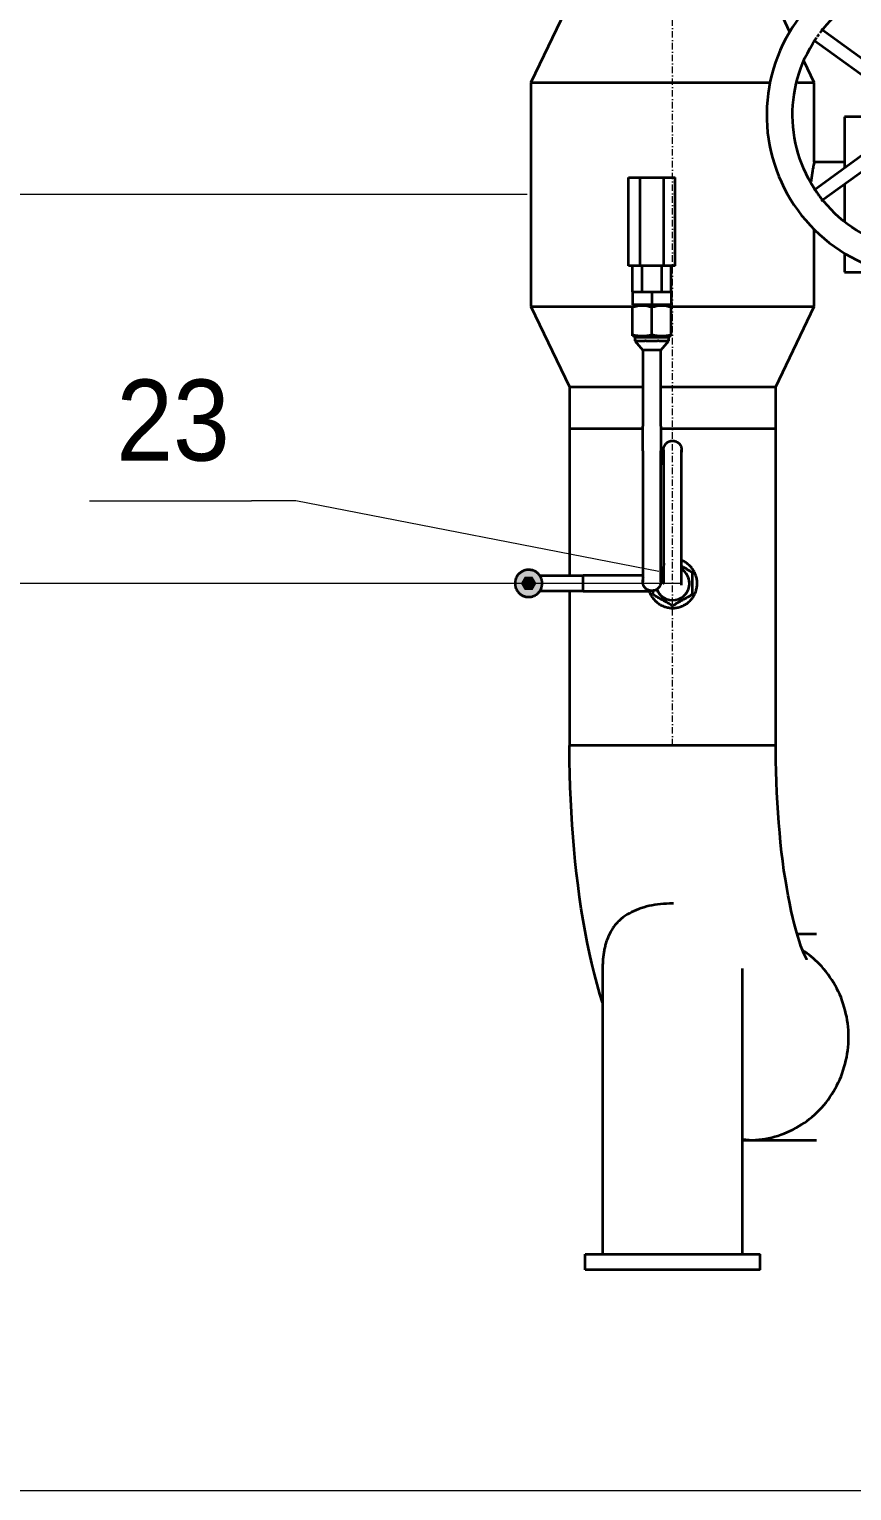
# Model space of a CAD drawing. Header units: millimetres. Extents: x -11989 to -4071, y -1478 to 4600.
# Drawn here: x -11066 to -10432, y 0 to 1127 of the extents above; entities that cross this region are included whole.
import ezdxf

# ---------------------------------------------------------------- set-up
doc = ezdxf.new("R2010")
doc.units = ezdxf.units.MM
doc.linetypes.add('ADSK_Осевая', pattern=[9, 5, -2, 0, -2])
doc.layers.add('A-DETL-CNTR', color=7, linetype='ADSK_Осевая', lineweight=20, true_color=0xff8000)
for name, color, linetype, lineweight in [('A-FLOR', 7, 'Continuous', 20), ('G-ANNO-DIMS', 7, 'Continuous', 9), ('P-PIPE', 7, 'Continuous', 35), ('P-PIPE-IDEN', 7, 'Continuous', 20)]:
    doc.layers.add(name, color=color, linetype=linetype, lineweight=lineweight)
doc.styles.add('Arial_I_1', font='arial.ttf', dxfattribs={"width": 0.9, "height": 62.5})

# ---------------------------------------------------------------- blocks, each defined once
blk = doc.blocks.new('ADSK_Опора_трубчатая_ТО - Опора трубчатая ТО-21826632-Разрез 4')
at = {"layer": 'P-PIPE'}
for p, q in [((-10624, 402.8), (-10624, 182.5)), ((-10516, 182.5), (-10516, 402.8)), ((-10637.5, 182.5), (-10502.5, 182.5)), ((-10637.5, 170.5), (-10637.5, 182.5)), ((-10502.5, 170.5), (-10502.5, 182.5)), ((-10502.5, 170.5), (-10637.5, 170.5))]:
    blk.add_line(p, q, dxfattribs=at)
blk.add_open_spline([(-10570, 453), (-10576.3, 453), (-10585.5, 452.1), (-10596.4, 448.9), (-10603.7, 445.6), (-10608.7, 442.1), (-10612.2, 438.8), (-10614.5, 436.3), (-10616.5, 433.5), (-10618.8, 429.5), (-10620.6, 425.3), (-10621.9, 420.9), (-10622.7, 417.5), (-10623.3, 414), (-10623.7, 410.5), (-10623.9, 406.9), (-10624, 404.3), (-10624, 402.9), (-10624, 402.8)], degree=3, knots=[0, 0, 0, 0, 0.0833333, 0.125, 0.1666667, 0.2083333, 0.2291667, 0.25, 0.2708333, 0.2916667, 0.3333333, 0.3541667, 0.375, 0.3958333, 0.4166667, 0.4375, 0.4583333, 0.4605904, 0.4605904, 0.4605904, 0.4605904], dxfattribs=at)
blk.add_open_spline([(-10569.4, 453), (-10569.6, 453), (-10569.8, 453), (-10570, 453)], degree=3, dxfattribs=at)
blk = doc.blocks.new('Кран шаровый Ду 150 с редуктором под приварку - Кран шаровый Ду 150 с редуктором под приварку-V12-Разрез 4')
at = {"layer": 'P-PIPE', "color": 1, "true_color": 0xff0000}
for p, q in [((-10649.5, 1179.1), (-10649.5, 1148.4)), ((-10649.5, 1179.1), (-10647.1, 1179.1)), ((-10645.8, 1179.1), (-10640.5, 1179.1)), ((-10637.8, 1179.1), (-10611.5, 1179.1)), ((-10606.7, 1179.1), (-10593.9, 1179.1)), ((-10588.6, 1179.1), (-10551.4, 1179.1)), ((-10546.1, 1179.1), (-10533.3, 1179.1)), ((-10528.5, 1179.1), (-10502.2, 1179.1)), ((-10499.5, 1179.1), (-10494.2, 1179.1)), ((-10492.9, 1179.1), (-10490.5, 1179.1)), ((-10490.5, 1148.4), (-10490.5, 1179.1)), ((-10344.7, 1163.8), (-10375.4, 1069.3)), ((-10365.9, 1066.3), (-10335.2, 1160.7)), ((-10649.5, 1148.4), (-10679.3, 1086.4)), ((-10649.5, 1148.4), (-10490.5, 1148.4)), ((-10479.5, 1125.3), (-10490.5, 1148.4)), ((-10461.3, 1119.4), (-10381.3, 1061.2)), ((-10375.4, 1069.3), (-10455.5, 1127.5)), ((-10460.8, 1086.4), (-10468.5, 1102.6)), ((-10679.3, 1086.4), (-10679.3, 913.6)), ((-10679.3, 1086.4), (-10494.5, 1086.4)), ((-10473.5, 1086.4), (-10460.8, 1086.4)), ((-10460.8, 1025), (-10460.8, 1086.4)), ((-10381.3, 1061.2), (-10461.2, 1003.2)), ((-10407.5, 1060), (-10437.5, 1060)), ((-10437.5, 1060), (-10437.5, 1020.5)), ((-10407.5, 1042.4), (-10407.5, 1060)), ((-10266.6, 1066.2), (-10365.8, 1066.2)), ((-10455.3, 995.1), (-10375.4, 1053.1)), ((-10375.4, 1053.1), (-10344.8, 959)), ((-10366, 1056.2), (-10266.6, 1056.2)), ((-10335.3, 962.1), (-10365.9, 1056.3)), ((-10407.5, 962.7), (-10407.5, 1030)), ((-10376.7, 1035), (-10400.4, 1035)), ((-10376.7, 965), (-10376.7, 1035)), ((-10437.5, 1025), (-10460.8, 1025)), ((-10437.5, 1008.1), (-10437.5, 979.3)), ((-10460.8, 913.6), (-10460.8, 973)), ((-10407.5, 965), (-10376.7, 965)), ((-10437.5, 955), (-10437.5, 940)), ((-10437.5, 940), (-10407.5, 940)), ((-10407.5, 940), (-10407.5, 941.5)), ((-10679.3, 913.6), (-10649.5, 851.6)), ((-10679.3, 913.6), (-10601.1, 913.6)), ((-10571, 913.6), (-10460.8, 913.6)), ((-10490.5, 851.6), (-10460.8, 913.6)), ((-10649.5, 851.6), (-10649.5, 819.1)), ((-10649.5, 851.6), (-10593.1, 851.6)), ((-10579, 851.6), (-10490.5, 851.6)), ((-10490.5, 819.1), (-10490.5, 851.6)), ((-10647.1, 819.1), (-10649.5, 819.1)), ((-10640.5, 819.1), (-10645.8, 819.1)), ((-10611.5, 819.1), (-10637.8, 819.1)), ((-10593.9, 819.1), (-10606.7, 819.1)), ((-10551.4, 819.1), (-10579, 819.1)), ((-10533.3, 819.1), (-10546.1, 819.1)), ((-10502.2, 819.1), (-10528.5, 819.1)), ((-10494.2, 819.1), (-10499.5, 819.1)), ((-10490.5, 819.1), (-10492.9, 819.1))]:
    blk.add_line(p, q, dxfattribs=at)
at = {"layer": 'P-PIPE', "color": 1, "true_color": 0xff0000, "flags": 128}
for points in [[(-10372.4, 1186.5), (-10377.4, 1186.4), (-10382.4, 1186.1), (-10387.4, 1185.6), (-10392.4, 1184.9), (-10397.3, 1184), (-10402.2, 1182.9), (-10407, 1181.6), (-10411.8, 1180.1), (-10416.5, 1178.4), (-10421.1, 1176.6), (-10425.7, 1174.6), (-10430.2, 1172.3), (-10434.6, 1169.9), (-10438.8, 1167.4), (-10443, 1164.6), (-10447.1, 1161.7), (-10451, 1158.7), (-10454.9, 1155.4), (-10458.6, 1152.1), (-10462.1, 1148.5), (-10465.5, 1144.9), (-10468.8, 1141.1), (-10471.9, 1137.2), (-10474.8, 1133.2), (-10477.6, 1129), (-10480.2, 1124.7), (-10482.7, 1120.4), (-10485, 1115.9), (-10487, 1111.4), (-10488.9, 1106.8), (-10490.7, 1102.1), (-10492.2, 1097.3), (-10493.5, 1092.5), (-10494.7, 1087.6), (-10495.6, 1082.7), (-10496.4, 1077.8), (-10496.9, 1072.8), (-10497.3, 1067.8), (-10497.4, 1062.8), (-10497.4, 1057.8), (-10497.1, 1052.8), (-10496.7, 1047.8), (-10496.1, 1042.9), (-10495.2, 1038), (-10494.2, 1033.1), (-10492.9, 1028.2), (-10491.5, 1023.4), (-10489.9, 1018.7), (-10488.1, 1014), (-10486.1, 1009.4), (-10483.9, 1004.9), (-10481.6, 1000.5), (-10479.1, 996.2), (-10476.4, 992), (-10473.5, 987.9), (-10470.5, 983.9), (-10467.3, 980.1), (-10464, 976.3), (-10460.5, 972.7), (-10456.9, 969.3), (-10453.1, 966), (-10449.2, 962.8), (-10445.2, 959.8), (-10441.1, 957), (-10436.9, 954.3), (-10432.5, 951.9), (-10428.1, 949.5), (-10423.6, 947.4), (-10419, 945.5), (-10414.3, 943.7), (-10409.6, 942.1), (-10404.8, 940.7), (-10399.9, 939.5), (-10395, 938.5), (-10390.1, 937.7), (-10385.1, 937.1), (-10380.1, 936.7), (-10375.1, 936.5), (-10372.4, 936.5)], [(-10372.4, 936.5), (-10367.4, 936.6), (-10362.5, 936.9), (-10357.5, 937.4), (-10352.5, 938.1), (-10347.6, 939), (-10342.7, 940), (-10337.9, 941.3), (-10333.1, 942.8), (-10328.4, 944.5), (-10323.8, 946.3), (-10319.2, 948.4), (-10314.7, 950.6), (-10310.3, 953), (-10306, 955.6), (-10301.9, 958.3), (-10297.8, 961.2), (-10293.8, 964.3), (-10290, 967.5), (-10286.3, 970.9), (-10282.8, 974.4), (-10279.4, 978), (-10276.1, 981.8), (-10273, 985.7), (-10270, 989.8), (-10267.3, 993.9), (-10264.6, 998.2), (-10262.2, 1002.5), (-10259.9, 1007), (-10257.8, 1011.5), (-10255.9, 1016.2), (-10254.2, 1020.9), (-10252.7, 1025.6), (-10251.4, 1030.4), (-10250.2, 1035.3), (-10249.3, 1040.2), (-10248.5, 1045.2), (-10248, 1050.1), (-10247.6, 1055.1), (-10247.4, 1060.1), (-10247.5, 1065.1), (-10247.7, 1070.1), (-10248.2, 1075.1), (-10248.8, 1080), (-10249.7, 1085), (-10250.7, 1089.9), (-10251.9, 1094.7), (-10253.4, 1099.5), (-10255, 1104.2), (-10256.8, 1108.9), (-10258.8, 1113.5), (-10261, 1118), (-10263.3, 1122.4), (-10265.8, 1126.7), (-10268.5, 1130.9), (-10271.4, 1135), (-10274.4, 1139), (-10277.6, 1142.9), (-10280.9, 1146.6), (-10284.4, 1150.2), (-10288, 1153.6), (-10291.8, 1156.9), (-10295.6, 1160.1), (-10299.7, 1163.1), (-10303.8, 1165.9), (-10308, 1168.6), (-10312.3, 1171.1), (-10316.8, 1173.4), (-10321.3, 1175.5), (-10325.9, 1177.5), (-10330.6, 1179.2), (-10335.3, 1180.8), (-10340.1, 1182.2), (-10345, 1183.4), (-10349.9, 1184.4), (-10354.8, 1185.2), (-10359.8, 1185.8), (-10364.7, 1186.2), (-10369.7, 1186.4), (-10372.4, 1186.5)], [(-10456.3, 1124.7), (-10453.7, 1128), (-10451, 1131.2), (-10448.1, 1134.3), (-10445.1, 1137.2), (-10442, 1140.1), (-10438.8, 1142.8), (-10435.5, 1145.4), (-10432.1, 1147.8), (-10428.6, 1150.2), (-10425, 1152.3), (-10421.4, 1154.4), (-10417.6, 1156.2), (-10413.8, 1158), (-10409.9, 1159.6), (-10405.9, 1161), (-10401.9, 1162.2), (-10397.9, 1163.3), (-10393.8, 1164.3), (-10389.7, 1165), (-10385.5, 1165.6), (-10381.3, 1166.1), (-10377.1, 1166.4), (-10372.9, 1166.5), (-10372.4, 1166.5)], [(-10372.4, 1166.5), (-10368.2, 1166.4), (-10364.1, 1166.1), (-10359.9, 1165.7), (-10355.7, 1165.1), (-10351.6, 1164.4), (-10347.5, 1163.5), (-10343.4, 1162.4), (-10342.8, 1162.2)], [(-10337.7, 1160.6), (-10333.8, 1159.1), (-10329.9, 1157.5), (-10326.1, 1155.7), (-10322.4, 1153.8), (-10318.7, 1151.7), (-10315.2, 1149.5), (-10311.7, 1147.1), (-10308.3, 1144.6), (-10305, 1142), (-10301.9, 1139.2), (-10298.8, 1136.3), (-10295.9, 1133.3), (-10293.1, 1130.2), (-10290.4, 1127), (-10287.8, 1123.7), (-10285.4, 1120.2), (-10283.1, 1116.7), (-10281, 1113.1), (-10279, 1109.4), (-10277.2, 1105.6), (-10275.5, 1101.8), (-10273.9, 1097.8), (-10272.6, 1093.9), (-10271.4, 1089.9), (-10270.3, 1085.8), (-10269.4, 1081.7), (-10268.7, 1077.6), (-10268.1, 1073.4), (-10267.7, 1069.2), (-10267.5, 1065), (-10267.5, 1063.9)], [(-10458.5, 1001.4), (-10460.9, 1004.9), (-10463.1, 1008.4), (-10465.1, 1012.1), (-10467, 1015.9), (-10468.8, 1019.7), (-10470.4, 1023.6), (-10471.8, 1027.5), (-10473.1, 1031.5), (-10474.2, 1035.6), (-10475.2, 1039.6), (-10475.9, 1043.8), (-10476.6, 1047.9), (-10477, 1052.1), (-10477.3, 1056.3), (-10477.4, 1060.5), (-10477.4, 1064.7), (-10477.2, 1068.9), (-10476.8, 1073.1), (-10476.3, 1077.2), (-10475.5, 1081.4), (-10474.7, 1085.5), (-10473.6, 1089.5), (-10472.4, 1093.6), (-10471, 1097.5), (-10469.5, 1101.5), (-10467.9, 1105.3), (-10466, 1109.1), (-10464, 1112.8), (-10461.9, 1116.4), (-10459.6, 1119.9), (-10458.9, 1121)], [(-10267.5, 1058.6), (-10267.7, 1054.4), (-10268, 1050.2), (-10268.6, 1046), (-10269.3, 1041.9), (-10270.1, 1037.8), (-10271.2, 1033.7), (-10272.4, 1029.7), (-10273.7, 1025.7), (-10275.2, 1021.8), (-10276.9, 1017.9), (-10278.7, 1014.1), (-10280.7, 1010.4), (-10282.8, 1006.8), (-10285, 1003.3), (-10287.4, 999.8), (-10290, 996.5), (-10292.6, 993.2), (-10295.4, 990.1), (-10298.4, 987.1), (-10301.4, 984.2), (-10304.5, 981.4), (-10307.8, 978.7), (-10311.2, 976.2), (-10314.6, 973.8), (-10318.2, 971.6), (-10321.8, 969.5), (-10325.5, 967.5), (-10329.3, 965.7), (-10333.2, 964.1), (-10337.1, 962.6), (-10338.2, 962.2)], [(-10372.4, 956.5), (-10376.6, 956.5), (-10380.8, 956.8), (-10385, 957.2), (-10389.2, 957.8), (-10393.3, 958.6), (-10397.4, 959.5), (-10401.5, 960.5), (-10405.5, 961.8), (-10409.4, 963.2), (-10413.3, 964.7), (-10417.2, 966.5), (-10420.9, 968.3), (-10424.6, 970.3), (-10428.2, 972.5), (-10431.7, 974.8), (-10435.1, 977.2), (-10438.5, 979.8), (-10441.7, 982.5), (-10444.8, 985.4), (-10447.8, 988.3), (-10450.6, 991.4), (-10453.4, 994.6), (-10456, 997.8), (-10456.2, 998.2)], [(-10342.6, 960.8), (-10346.6, 959.7), (-10350.7, 958.7), (-10354.8, 958), (-10359, 957.3), (-10363.1, 956.9), (-10367.3, 956.6), (-10371.5, 956.5), (-10372.4, 956.5)]]:
    blk.add_lwpolyline(points, dxfattribs=at)
at = {"layer": 'P-PIPE', "color": 1, "true_color": 0xff0000}
for radius, start, end in [(16, 92.5493, 127.5497), (16, 18.0253, 55.9739), (16, 163.8433, 196.56), (8, 90, 270), (8, 270, 90), (16, 303.886, 341.4617), (16, 232.9907, 267.379)]:
    blk.add_arc((-10372.1, 1061.3), radius, start, end, dxfattribs=at)
for points in [[(-10341.1, 1161.7), (-10340.8, 1161.6), (-10340.5, 1161.5), (-10340.2, 1161.4)], [(-10340.2, 1161.4), (-10339.9, 1161.3), (-10339.3, 1161.1), (-10338.5, 1160.8), (-10338, 1160.6), (-10337.7, 1160.6)], [(-10458.3, 1121.9), (-10458.1, 1122.2), (-10457.9, 1122.5), (-10457.6, 1122.9)], [(-10457.6, 1122.9), (-10457.4, 1123.2), (-10457.2, 1123.5), (-10456.9, 1123.8)], [(-10370.2, 1069.1), (-10370.6, 1069.1), (-10371.2, 1069.3), (-10371.8, 1069.3), (-10372.1, 1069.3)], [(-10267.4, 1061.2), (-10267.4, 1061.5), (-10267.4, 1062.2), (-10267.4, 1063.1), (-10267.5, 1063.6), (-10267.5, 1063.9)], [(-10267.5, 1059.4), (-10267.4, 1059.7), (-10267.4, 1060.3), (-10267.4, 1060.9), (-10267.4, 1061.2)], [(-10370.3, 1053.5), (-10370.6, 1053.4), (-10371.3, 1053.3), (-10371.9, 1053.3), (-10372.1, 1053.3)], [(-10458.5, 1001.4), (-10458.4, 1001.1), (-10458, 1000.6), (-10457.6, 1000), (-10457.4, 999.7)], [(-10457.4, 999.7), (-10457.2, 999.5), (-10456.8, 998.9), (-10456.4, 998.4), (-10456.2, 998.2)], [(-10341.5, 961.1), (-10341.1, 961.2), (-10340.8, 961.3), (-10340.4, 961.5)], [(-10340.4, 961.5), (-10340, 961.6), (-10339.2, 961.8), (-10338.5, 962.1), (-10338.2, 962.2)]]:
    blk.add_open_spline(points, degree=3, dxfattribs=at)
for points, knots in [([(-10380.1, 1061.2), (-10380.3, 1061.2), (-10380.6, 1061.2), (-10380.8, 1061.2), (-10381, 1061.2), (-10381.1, 1061.2), (-10381.2, 1061.2), (-10381.3, 1061.2), (-10381.3, 1061.2), (-10381.3, 1061.2), (-10381.3, 1061.2)], [0, 0, 0, 0, 0.1, 0.15, 0.2, 0.25, 0.3, 0.35, 0.4, 0.45, 0.45, 0.45, 0.45]), ([(-10378.9, 1065.6), (-10379, 1065.5), (-10379.1, 1065.2), (-10379.3, 1064.8), (-10379.4, 1064.6), (-10379.5, 1064.3), (-10379.6, 1064.1), (-10379.7, 1063.8), (-10379.8, 1063.5), (-10379.9, 1063.2), (-10380, 1062.9), (-10380, 1062.7), (-10380.1, 1062.5), (-10380.1, 1061.9), (-10380.1, 1061.5), (-10380.1, 1061.2)], [0, 0, 0, 0, 0.1, 0.15, 0.2, 0.25, 0.3, 0.35, 0.4, 0.475, 0.55, 0.5875, 0.625, 0.7, 1, 1, 1, 1]), ([(-10378.8, 1056.9), (-10378.9, 1057.1), (-10379.1, 1057.4), (-10379.4, 1057.8), (-10379.5, 1058.2), (-10379.6, 1058.5), (-10379.7, 1058.8), (-10379.8, 1059), (-10379.9, 1059.2), (-10379.9, 1059.4), (-10379.9, 1059.5), (-10380, 1059.7), (-10380, 1059.9), (-10380.1, 1060.2), (-10380.1, 1060.4), (-10380.1, 1060.6), (-10380.1, 1060.9), (-10380.1, 1061.1), (-10380.1, 1061.2)], [0, 0, 0, 0, 0.125, 0.1875, 0.25, 0.3125, 0.375, 0.4375, 0.46875, 0.5, 0.53125, 0.5625, 0.625, 0.6875, 0.75, 0.8125, 0.875, 1, 1, 1, 1]), ([(-10375.2, 1068.7), (-10375.4, 1068.6), (-10375.8, 1068.4), (-10376.3, 1068.1), (-10376.6, 1067.9), (-10376.8, 1067.8), (-10376.9, 1067.7), (-10377.1, 1067.6), (-10377.3, 1067.4), (-10377.6, 1067.2), (-10377.8, 1066.9), (-10378.1, 1066.6), (-10378.5, 1066.2), (-10378.7, 1065.9), (-10378.9, 1065.6)], [0, 0, 0, 0, 0.25, 0.375, 0.4375, 0.5, 0.53125, 0.5625, 0.625, 0.6875, 0.75, 0.8125, 0.875, 1, 1, 1, 1]), ([(-10375.2, 1068.7), (-10375.3, 1068.8), (-10375.3, 1069), (-10375.4, 1069.1), (-10375.4, 1069.2), (-10375.4, 1069.3), (-10375.4, 1069.3), (-10375.4, 1069.3), (-10375.4, 1069.3), (-10375.4, 1069.3)], [0, 0, 0, 0, 0.125, 0.1875, 0.25, 0.3125, 0.375, 0.4375, 0.5, 0.5, 0.5, 0.5]), ([(-10372.1, 1069.3), (-10372.5, 1069.3), (-10373, 1069.2), (-10373.6, 1069.2), (-10374.4, 1069), (-10374.9, 1068.8), (-10375.2, 1068.7)], [0, 0, 0, 0, 0.25, 0.375, 0.5, 1, 1, 1, 1]), ([(-10365.9, 1066.3), (-10365.9, 1066.3), (-10365.9, 1066.3), (-10365.9, 1066.3), (-10366, 1066.4), (-10366, 1066.4), (-10366.1, 1066.6), (-10366.4, 1066.8), (-10366.7, 1067.2), (-10367, 1067.5), (-10367.3, 1067.6), (-10367.5, 1067.8), (-10367.8, 1068), (-10368.1, 1068.2), (-10368.4, 1068.4), (-10368.7, 1068.5), (-10369.3, 1068.8), (-10369.8, 1069), (-10370.2, 1069.1)], [0.4444444, 0.4444444, 0.4444444, 0.4444444, 0.4791667, 0.5138889, 0.5486111, 0.5659722, 0.5833333, 0.6527778, 0.7222222, 0.7569444, 0.7743056, 0.7916667, 0.8263889, 0.8611111, 0.8784722, 0.8958333, 0.9305556, 1, 1, 1, 1]), ([(-10365.8, 1066.2), (-10365.8, 1066.2), (-10365.9, 1066.2), (-10365.8, 1066.2), (-10365.8, 1066.1), (-10365.7, 1066.1), (-10365.7, 1066), (-10365.7, 1066), (-10365.6, 1065.9), (-10365.5, 1065.8), (-10365.4, 1065.7), (-10365.4, 1065.5), (-10365.3, 1065.4), (-10365.2, 1065.3), (-10365.2, 1065.2), (-10365.1, 1065), (-10364.9, 1064.8), (-10364.9, 1064.6), (-10364.8, 1064.4), (-10364.7, 1064.3), (-10364.7, 1064.1), (-10364.5, 1063.8), (-10364.4, 1063.5), (-10364.4, 1063.2), (-10364.4, 1063.1), (-10364.3, 1063)], [0.4444444, 0.4444444, 0.4444444, 0.4444444, 0.4722222, 0.5, 0.5277778, 0.5416667, 0.5555556, 0.5694444, 0.5833333, 0.6111111, 0.6388889, 0.6527778, 0.6666667, 0.6805556, 0.6944444, 0.7222222, 0.75, 0.7638889, 0.7777778, 0.7916667, 0.8055556, 0.8333333, 0.8611111, 0.875, 0.8888889, 0.8888889, 0.8888889, 0.8888889]), ([(-10375.2, 1053.9), (-10375.3, 1053.9), (-10375.4, 1054), (-10375.7, 1054.1), (-10375.9, 1054.2), (-10376.1, 1054.3), (-10376.2, 1054.4), (-10376.4, 1054.5), (-10376.6, 1054.6), (-10376.8, 1054.8), (-10377, 1054.9), (-10377.1, 1055), (-10377.2, 1055.1), (-10377.3, 1055.2), (-10377.4, 1055.3), (-10377.6, 1055.4), (-10377.8, 1055.6), (-10378, 1055.8), (-10378.2, 1056.1), (-10378.5, 1056.4), (-10378.7, 1056.7), (-10378.8, 1056.9)], [0, 0, 0, 0, 0.1, 0.2, 0.25, 0.3, 0.35, 0.4, 0.45, 0.5, 0.55, 0.575, 0.6, 0.625, 0.65, 0.7, 0.75, 0.8, 0.85, 0.9, 1, 1, 1, 1]), ([(-10375.2, 1053.9), (-10375.2, 1053.7), (-10375.3, 1053.5), (-10375.4, 1053.3), (-10375.4, 1053.2), (-10375.4, 1053.2), (-10375.4, 1053.1), (-10375.4, 1053.1), (-10375.4, 1053.1)], [0, 0, 0, 0, 0.1666667, 0.25, 0.2916667, 0.3333333, 0.375, 0.4166667, 0.4166667, 0.4166667, 0.4166667]), ([(-10372.1, 1053.3), (-10372.4, 1053.3), (-10372.7, 1053.3), (-10373.1, 1053.3), (-10373.4, 1053.4), (-10373.7, 1053.4), (-10374, 1053.5), (-10374.2, 1053.6), (-10374.4, 1053.6), (-10374.6, 1053.7), (-10374.9, 1053.8), (-10375.1, 1053.8), (-10375.2, 1053.9)], [0, 0, 0, 0, 0.166667, 0.25, 0.333333, 0.416667, 0.5, 0.583333, 0.666667, 0.75, 0.833333, 1, 1, 1, 1]), ([(-10365.9, 1056.3), (-10365.9, 1056.3), (-10365.9, 1056.2), (-10366, 1056.2), (-10366, 1056.2), (-10366, 1056.1), (-10366.1, 1056.1), (-10366.1, 1056), (-10366.2, 1055.9), (-10366.3, 1055.8), (-10366.4, 1055.7), (-10366.5, 1055.6), (-10366.6, 1055.5), (-10366.7, 1055.4), (-10366.9, 1055.3), (-10367, 1055.1), (-10367.2, 1055), (-10367.3, 1054.9), (-10367.4, 1054.8), (-10367.6, 1054.7), (-10367.9, 1054.5), (-10368.2, 1054.3), (-10368.4, 1054.2), (-10368.6, 1054.1), (-10368.8, 1054), (-10369, 1053.9), (-10369.5, 1053.7), (-10370, 1053.6), (-10370.3, 1053.5)], [0.4722222, 0.4722222, 0.4722222, 0.4722222, 0.5, 0.5277778, 0.5416667, 0.5555556, 0.5694444, 0.5833333, 0.6111111, 0.6388889, 0.6527778, 0.6666667, 0.6805556, 0.6944444, 0.7222222, 0.75, 0.7638889, 0.7777778, 0.7916667, 0.8055556, 0.8333333, 0.8611111, 0.875, 0.8888889, 0.9027778, 0.9166667, 0.9444444, 1, 1, 1, 1]), ([(-10364.4, 1059.4), (-10364.4, 1059.3), (-10364.4, 1059.2), (-10364.5, 1058.9), (-10364.6, 1058.6), (-10364.7, 1058.4), (-10364.8, 1058.1), (-10364.9, 1058), (-10364.9, 1057.8), (-10365, 1057.7), (-10365.1, 1057.4), (-10365.2, 1057.3), (-10365.3, 1057.1), (-10365.4, 1057), (-10365.4, 1056.9), (-10365.5, 1056.8), (-10365.6, 1056.7), (-10365.7, 1056.5), (-10365.8, 1056.5), (-10365.8, 1056.4), (-10365.8, 1056.3), (-10365.9, 1056.3), (-10365.9, 1056.2), (-10366, 1056.2), (-10366, 1056.2), (-10365.9, 1056.2)], [0.1111111, 0.1111111, 0.1111111, 0.1111111, 0.125, 0.1388889, 0.1666667, 0.1944444, 0.2083333, 0.2222222, 0.2361111, 0.25, 0.2777778, 0.3055556, 0.3194444, 0.3333333, 0.3472222, 0.3611111, 0.3888889, 0.4166667, 0.4305556, 0.4444444, 0.4583333, 0.4722222, 0.5, 0.5277778, 0.5555556, 0.5555556, 0.5555556, 0.5555556]), ([(-10460.8, 1025), (-10460.8, 1025), (-10460.9, 1024.2), (-10461.4, 1022.1), (-10461.7, 1020.5), (-10462, 1019.2), (-10462.2, 1017.7), (-10462.5, 1016.1), (-10462.7, 1014.4), (-10462.9, 1012.5), (-10463.1, 1011.1), (-10463.2, 1010.3), (-10463.2, 1010.1)], [0, 0, 0, 0, 0.1111111, 0.1666667, 0.1944444, 0.2222222, 0.25, 0.2777778, 0.3055556, 0.3333333, 0.3611111, 0.3675657, 0.3675657, 0.3675657, 0.3675657])]:
    blk.add_open_spline(points, degree=3, knots=knots, dxfattribs=at)
blk = doc.blocks.new('ADSK_СтальСварка_Отвод_ГОСТ17375-2001 - Исполнение 2-V21-Разрез 4')
at = {"layer": 'P-PIPE', "color": 1, "true_color": 0xff0000}
for p, q in [((-10646.8, 575), (-10649.4, 575)), ((-10590.8, 575), (-10646.8, 575)), ((-10490.4, 575), (-10590.8, 575)), ((-10511, 270.5), (-10516, 270.9))]:
    blk.add_line(p, q, dxfattribs=at)
at = {"layer": 'P-PIPE', "color": 1, "true_color": 0xff0000, "flags": 128}
for points in [[(-10624, 376.6), (-10626, 383.1), (-10628.2, 390.8), (-10630.3, 398.6), (-10632.3, 406.7), (-10634.1, 414.8), (-10635.9, 423.1), (-10637.5, 431.6), (-10639, 440.2), (-10640.4, 449), (-10641.7, 457.9), (-10642.9, 467), (-10644, 476.1), (-10645, 485.4), (-10645.9, 494.8), (-10646.7, 504.3), (-10647.4, 513.8), (-10648, 523.5), (-10648.5, 533.2), (-10648.9, 542.9), (-10649.2, 552.7), (-10649.4, 562.5), (-10649.4, 572.3), (-10649.4, 575)], [(-10466.4, 409.6), (-10466.6, 409.9), (-10467.1, 410.9), (-10467.8, 412.4), (-10468.8, 414.5), (-10469.8, 417.1), (-10471, 420.2), (-10472.2, 423.8), (-10473.4, 427.8), (-10474.7, 432.1), (-10476, 436.9), (-10477.2, 441.9), (-10478.5, 447.4), (-10479.7, 453.1), (-10480.9, 459.1), (-10482, 465.3), (-10483, 471.9), (-10484.1, 478.6), (-10485, 485.6), (-10485.9, 492.7), (-10486.7, 500.1), (-10487.4, 507.5), (-10488.1, 515.2), (-10488.7, 522.9), (-10489.2, 530.8), (-10489.6, 538.8), (-10489.9, 546.8), (-10490.2, 554.9), (-10490.3, 563), (-10490.4, 571.2), (-10490.4, 575)]]:
    blk.add_lwpolyline(points, dxfattribs=at)
at = {"layer": 'P-PIPE', "color": 1, "true_color": 0xff0000}
for start_param, end_param in [(5.497789, 5.712132), (5.235988, 5.497787), (4.974188, 5.235988), (4.712389, 4.974188), (4.45059, 4.712389), (4.18879, 4.45059), (3.926991, 4.18879), (3.403392, 3.926989), (3.075707, 3.141593), (3.141593, 3.403385)]:
    blk.add_ellipse((-10511, 350), major_axis=(0, 79.5), ratio=0.965102, start_param=start_param, end_param=end_param, dxfattribs=at)
blk = doc.blocks.new('Закладная угловая СГК _с перкинсом_ - Закладная угловая СГК _с перкинсом_-V32-Разрез 4')
at = {"layer": 'P-PIPE', "true_color": 0xff8000}
for points in [[(-10687, 700), (-10684, 705.2), (-10678, 705.2), (-10675, 700), (-10670.5, 700), (-10671.9, 705.3), (-10675.8, 709.1), (-10681, 710.5), (-10686.3, 709.1), (-10690.2, 704.9), (-10691.5, 700), (-10688.6, 700)], [(-10681, 689.5), (-10675.8, 690.9), (-10671.8, 695.1), (-10670.5, 700), (-10675, 700), (-10678, 694.8), (-10684, 694.8), (-10687, 700), (-10691.5, 700), (-10690.1, 694.8), (-10686.3, 690.9)], [(-10675, 700), (-10678, 705.2), (-10684, 705.2), (-10687, 700), (-10676.4, 700)], [(-10684, 694.8), (-10678, 694.8), (-10675, 700), (-10687, 700)]]:
    blk.add_hatch(color=30, dxfattribs=at).paths.add_polyline_path(points)
at = {"layer": 'P-PIPE'}
for p, q in [((-10604, 1013), (-10595, 1013)), ((-10604, 945), (-10604, 1013)), ((-10595, 1013), (-10577, 1013)), ((-10595, 945), (-10595, 1013)), ((-10577, 1013), (-10568, 1013)), ((-10577, 1013), (-10577, 945)), ((-10568, 945), (-10568, 1013)), ((-10595, 945), (-10604, 945)), ((-10601, 925), (-10601, 945)), ((-10577, 945), (-10595, 945)), ((-10593.5, 925), (-10593.5, 945)), ((-10578.5, 945), (-10578.5, 925)), ((-10568, 945), (-10577, 945)), ((-10571, 925), (-10571, 945)), ((-10601, 925), (-10586, 925)), ((-10601, 925), (-10601, 915)), ((-10586, 925), (-10571, 925)), ((-10586, 925), (-10586, 915)), ((-10571, 925), (-10571, 915)), ((-10599, 915), (-10601, 914.1)), ((-10586, 915), (-10601, 915)), ((-10571, 915), (-10586, 915)), ((-10571, 914.1), (-10573, 915)), ((-10601, 892), (-10601, 913)), ((-10586, 892), (-10586, 913)), ((-10571, 892), (-10571, 913)), ((-10601, 890.9), (-10599, 890)), ((-10573, 890), (-10571, 890.9)), ((-10599, 890), (-10599, 887)), ((-10573, 890), (-10599, 890)), ((-10599, 890), (-10586, 890)), ((-10599, 887), (-10598.1, 887)), ((-10599, 887), (-10593, 880)), ((-10597.8, 887), (-10598, 887)), ((-10597.8, 887), (-10591.5, 887)), ((-10593, 880), (-10593, 821.4)), ((-10579, 880), (-10593, 880)), ((-10590.4, 887), (-10591.5, 887)), ((-10590.5, 887), (-10581.6, 887)), ((-10586, 890), (-10573, 890)), ((-10580.5, 887), (-10581.6, 887)), ((-10580.5, 887), (-10574.2, 887)), ((-10579, 880), (-10573, 887)), ((-10579, 821.4), (-10579, 880)), ((-10574, 887), (-10574.2, 887)), ((-10573.9, 887), (-10573, 887)), ((-10573, 887), (-10573, 890)), ((-10672.7, 706), (-10639, 706)), ((-10639, 694), (-10639, 706)), ((-10593, 706), (-10639, 706)), ((-10639, 694), (-10672.7, 694)), ((-10639, 694), (-10588, 694))]:
    blk.add_line(p, q, dxfattribs=at)
at = {"layer": 'P-PIPE', "flags": 128}
for points in [[(-10593, 802.2), (-10593, 802.4), (-10593, 802.7), (-10593, 803), (-10593, 803.3), (-10593, 803.7), (-10593, 804.1), (-10593, 804.5), (-10593, 804.9), (-10593, 805.4), (-10593, 805.9), (-10593, 806.4), (-10593, 807), (-10593, 807.5), (-10593, 808.1), (-10593, 808.7), (-10593, 809.3), (-10593, 810), (-10593, 810.7), (-10593, 811.3), (-10593, 812), (-10593, 812.8), (-10593, 813.5), (-10593, 814.2), (-10593, 815), (-10593, 815.7), (-10593, 816.5), (-10593, 817.3), (-10593, 818.1), (-10593, 818.9), (-10593, 819.7), (-10593, 820.5), (-10593, 821.3), (-10593, 821.4)], [(-10579, 821.4), (-10579, 820.6), (-10579, 819.8), (-10579, 819), (-10579, 818.2), (-10579, 817.4), (-10579, 816.6), (-10579, 815.9), (-10579, 815.1), (-10579, 814.4), (-10579, 813.6), (-10579, 812.9), (-10579, 812.2), (-10579, 811.5), (-10579, 810.8), (-10579, 810.1), (-10579, 809.5), (-10579, 808.8), (-10579, 808.2), (-10579, 807.6), (-10579, 807.1), (-10579, 806.5), (-10579, 806), (-10579, 805.5), (-10579, 805), (-10579, 804.6), (-10579, 804.2), (-10579, 803.8), (-10579, 803.4), (-10579, 803.1), (-10579, 802.8), (-10579, 802.5), (-10579, 802.2), (-10579, 802.2)], [(-10593, 802.2), (-10593, 801.6), (-10593, 800.9), (-10593, 800.1), (-10593, 799.3), (-10593, 798.4), (-10593, 797.4), (-10593, 796.3), (-10593, 795.2), (-10593, 794), (-10593, 792.7), (-10593, 791.4), (-10593, 790), (-10593, 788.5), (-10593, 787), (-10593, 785.4), (-10593, 783.8), (-10593, 782.1), (-10593, 780.4), (-10593, 778.7), (-10593, 776.9), (-10593, 775), (-10593, 773.2), (-10593, 771.2), (-10593, 769.3), (-10593, 767.3), (-10593, 765.4), (-10593, 763.4), (-10593, 761.3), (-10593, 759.3), (-10593, 757.2), (-10593, 755.2), (-10593, 753.1), (-10593, 751.1), (-10593, 749), (-10593, 747), (-10593, 744.9), (-10593, 742.9), (-10593, 740.9), (-10593, 738.9), (-10593, 736.9), (-10593, 735), (-10593, 733), (-10593, 731.2), (-10593, 729.3), (-10593, 727.5), (-10593, 725.7), (-10593, 724), (-10593, 722.3), (-10593, 720.7), (-10593, 719.1), (-10593, 717.5), (-10593, 716.1), (-10593, 714.7), (-10593, 713.3), (-10593, 712), (-10593, 710.8), (-10593, 709.6), (-10593, 708.5), (-10593, 707.5), (-10593, 706.6), (-10593, 705.7), (-10593, 704.9), (-10593, 704.2), (-10593, 703.5), (-10593, 703), (-10593, 702.5), (-10593, 702.1), (-10593, 701.7), (-10593, 701.5), (-10593, 701.3), (-10593, 701.3), (-10593, 701.3)], [(-10579, 790.8), (-10578.8, 792.1), (-10578.6, 793.4), (-10578.4, 794.6), (-10578.2, 795.7), (-10578.1, 796.8), (-10577.9, 797.8), (-10577.8, 798.8), (-10577.6, 799.6), (-10577.5, 800.4), (-10577.4, 801.1), (-10577.3, 801.8), (-10577.2, 802.4), (-10577.1, 802.8), (-10577.1, 803.3), (-10577, 803.6), (-10577, 803.8), (-10576.9, 804), (-10576.9, 804.1), (-10576.9, 804.1)], [(-10579, 701.3), (-10579, 701.3), (-10579, 701.4), (-10579, 701.6), (-10579, 701.9), (-10579, 702.3), (-10579, 702.7), (-10579, 703.3), (-10579, 703.9), (-10579, 704.6), (-10579, 705.3), (-10579, 706.2), (-10579, 707.1), (-10579, 708.1), (-10579, 709.1), (-10579, 710.3), (-10579, 711.4), (-10579, 712.7), (-10579, 714), (-10579, 715.4), (-10579, 716.9), (-10579, 718.4), (-10579, 719.9), (-10579, 721.6), (-10579, 723.2), (-10579, 724.9), (-10579, 726.7), (-10579, 728.5), (-10579, 730.3), (-10579, 732.2), (-10579, 734.1), (-10579, 736), (-10579, 738), (-10579, 740), (-10579, 742), (-10579, 744), (-10579, 746), (-10579, 748.1), (-10579, 750.1), (-10579, 752.2), (-10579, 754.3), (-10579, 756.3), (-10579, 758.4), (-10579, 760.4), (-10579, 762.4), (-10579, 764.5), (-10579, 766.5), (-10579, 768.4), (-10579, 770.4), (-10579, 772.3), (-10579, 774.2), (-10579, 776), (-10579, 777.9), (-10579, 779.6), (-10579, 781.4), (-10579, 783.1), (-10579, 784.7), (-10579, 786.3), (-10579, 787.8), (-10579, 789.3), (-10579, 790.7), (-10579, 792.1), (-10579, 793.4), (-10579, 794.6), (-10579, 795.8), (-10579, 796.9), (-10579, 797.9), (-10579, 798.9), (-10579, 799.7), (-10579, 800.6), (-10579, 801.3), (-10579, 801.9), (-10579, 802.2)], [(-10577, 803), (-10577, 803), (-10577, 802.8), (-10577, 802.6), (-10577, 802.3), (-10577, 802), (-10577, 801.5), (-10577, 801), (-10577, 800.4), (-10577, 799.7), (-10577, 798.9), (-10577, 798.1), (-10577, 797.2), (-10577, 796.2), (-10577, 795.1), (-10577, 794), (-10577, 792.8), (-10577, 791.5), (-10577, 790.2), (-10577, 788.8), (-10577, 787.4), (-10577, 785.9), (-10577, 784.3), (-10577, 782.7), (-10577, 781), (-10577, 779.3), (-10577, 777.6), (-10577, 775.8), (-10577, 773.9), (-10577, 772.1), (-10577, 770.2), (-10577, 768.2), (-10577, 766.3), (-10577, 764.3), (-10577, 762.3), (-10577, 760.3), (-10577, 758.2), (-10577, 756.2), (-10577, 754.1), (-10577, 752.1), (-10577, 750), (-10577, 747.9), (-10577, 745.9), (-10577, 743.8), (-10577, 741.8), (-10577, 739.8), (-10577, 737.8), (-10577, 735.8), (-10577, 733.9), (-10577, 732), (-10577, 730.1), (-10577, 728.2), (-10577, 726.4), (-10577, 724.6), (-10577, 722.9), (-10577, 721.2), (-10577, 719.6), (-10577, 718), (-10577, 716.4), (-10577, 714.9), (-10577, 713.5), (-10577, 712.2), (-10577, 710.9), (-10577, 709.6), (-10577, 708.5), (-10577, 707.4), (-10577, 706.3), (-10577, 705.4), (-10577, 704.5), (-10577, 703.7), (-10577, 703), (-10577, 702.3), (-10577, 701.8), (-10577, 701.3), (-10577, 700.8), (-10577, 700.5), (-10577, 700.3), (-10577, 700.1), (-10577, 700), (-10577, 700)], [(-10576.9, 804.1), (-10576.9, 804.4), (-10576.8, 804.6), (-10576.7, 804.9), (-10576.7, 805.1)], [(-10576.7, 805.1), (-10576.6, 805.4), (-10576.5, 805.7), (-10576.4, 805.9), (-10576.2, 806.2), (-10576.1, 806.4), (-10576, 806.7), (-10575.8, 806.9), (-10575.7, 807.1), (-10575.5, 807.4), (-10575.3, 807.6), (-10575.1, 807.8), (-10574.9, 808), (-10574.7, 808.2), (-10574.5, 808.4), (-10574.3, 808.5), (-10574.1, 808.7), (-10573.8, 808.9), (-10573.6, 809), (-10573.4, 809.1), (-10573.1, 809.3), (-10572.9, 809.4), (-10572.6, 809.5), (-10572.3, 809.6), (-10572.1, 809.7), (-10571.8, 809.8), (-10571.5, 809.8), (-10571.3, 809.9), (-10571, 809.9), (-10570.7, 810), (-10570.4, 810), (-10570.1, 810), (-10569.9, 810), (-10569.6, 810), (-10569.3, 810), (-10569, 809.9), (-10568.7, 809.9), (-10568.5, 809.8), (-10568.2, 809.8), (-10567.9, 809.7), (-10567.7, 809.6), (-10567.4, 809.5), (-10567.1, 809.4), (-10566.9, 809.3), (-10566.6, 809.1), (-10566.4, 809), (-10566.2, 808.9), (-10565.9, 808.7), (-10565.7, 808.5), (-10565.5, 808.3), (-10565.3, 808.2), (-10565.1, 808), (-10564.9, 807.8), (-10564.7, 807.6), (-10564.5, 807.3), (-10564.4, 807.1), (-10564.2, 806.9), (-10564, 806.7), (-10563.9, 806.4), (-10563.8, 806.2), (-10563.6, 805.9), (-10563.5, 805.7), (-10563.4, 805.4), (-10563.3, 805.1), (-10563.3, 804.9), (-10563.2, 804.6), (-10563.1, 804.3), (-10563.1, 804), (-10563.1, 803.8), (-10563, 803.5), (-10563, 803.2), (-10563, 802.9), (-10563, 802.6), (-10563, 802.4), (-10563.1, 802.1), (-10563.1, 801.9)], [(-10563.1, 801.9), (-10563.1, 801.9), (-10563.1, 801.7), (-10563.2, 801.5), (-10563.2, 801.3), (-10563.3, 800.9), (-10563.3, 800.5), (-10563.4, 799.9), (-10563.5, 799.3)], [(-10563, 700), (-10563, 700), (-10563, 700.2), (-10563, 700.4), (-10563, 700.7), (-10563, 701), (-10563, 701.5), (-10563, 702), (-10563, 702.6), (-10563, 703.3), (-10563, 704.1), (-10563, 704.9), (-10563, 705.8), (-10563, 706.8), (-10563, 707.9), (-10563, 709), (-10563, 710.2), (-10563, 711.5), (-10563, 712.8), (-10563, 714.2), (-10563, 715.6), (-10563, 717.1), (-10563, 718.7), (-10563, 720.3), (-10563, 722), (-10563, 723.7), (-10563, 725.4), (-10563, 727.2), (-10563, 729.1), (-10563, 730.9), (-10563, 732.8), (-10563, 734.8), (-10563, 736.7), (-10563, 738.7), (-10563, 740.7), (-10563, 742.7), (-10563, 744.8), (-10563, 746.8), (-10563, 748.9), (-10563, 750.9), (-10563, 753), (-10563, 755.1), (-10563, 757.1), (-10563, 759.2), (-10563, 761.2), (-10563, 763.2), (-10563, 765.2), (-10563, 767.2), (-10563, 769.1), (-10563, 771), (-10563, 772.9), (-10563, 774.8), (-10563, 776.6), (-10563, 778.4), (-10563, 780.1), (-10563, 781.8), (-10563, 783.4), (-10563, 785), (-10563, 786.6), (-10563, 788.1), (-10563, 789.5), (-10563, 790.8), (-10563, 792.1), (-10563, 793.4), (-10563, 794.5), (-10563, 795.6), (-10563, 796.7), (-10563, 797.6), (-10563, 798.5), (-10563, 799.3), (-10563, 800), (-10563, 800.7), (-10563, 801.2), (-10563, 801.7), (-10563, 802.2), (-10563, 802.5), (-10563, 802.7), (-10563, 802.9), (-10563, 803), (-10563, 803)], [(-10670.5, 700), (-10670.5, 700.4), (-10670.5, 700.8), (-10670.6, 701.3), (-10670.6, 701.7), (-10670.7, 702.1), (-10670.8, 702.5), (-10670.9, 702.9), (-10671, 703.3), (-10671.2, 703.7), (-10671.3, 704.1), (-10671.5, 704.5), (-10671.7, 704.8), (-10671.9, 705.2), (-10672.1, 705.6), (-10672.3, 705.9), (-10672.6, 706.3), (-10672.8, 706.6), (-10673.1, 706.9), (-10673.4, 707.2), (-10673.7, 707.5), (-10674, 707.8), (-10674.3, 708.1), (-10674.6, 708.4), (-10675, 708.6), (-10675.3, 708.8), (-10675.7, 709.1), (-10676.1, 709.3), (-10676.4, 709.5), (-10676.8, 709.6), (-10677.2, 709.8), (-10677.6, 709.9), (-10678, 710.1), (-10678.4, 710.2), (-10678.8, 710.3), (-10679.2, 710.3), (-10679.6, 710.4), (-10680.1, 710.5), (-10680.5, 710.5), (-10680.9, 710.5), (-10681.3, 710.5), (-10681.7, 710.5), (-10682.2, 710.4), (-10682.6, 710.4), (-10683, 710.3), (-10683.4, 710.2), (-10683.8, 710.1), (-10684.2, 710), (-10684.6, 709.9), (-10685, 709.7), (-10685.4, 709.5), (-10685.8, 709.4), (-10686.1, 709.2), (-10686.5, 709), (-10686.8, 708.7), (-10687.2, 708.5), (-10687.5, 708.2), (-10687.8, 708), (-10688.2, 707.7), (-10688.5, 707.4), (-10688.8, 707.1), (-10689, 706.8), (-10689.3, 706.5), (-10689.5, 706.1), (-10689.8, 705.8), (-10690, 705.4), (-10690.2, 705), (-10690.4, 704.7), (-10690.6, 704.3), (-10690.8, 703.9), (-10690.9, 703.5), (-10691, 703.1), (-10691.2, 702.7), (-10691.3, 702.3), (-10691.3, 701.9), (-10691.4, 701.5), (-10691.5, 701.1), (-10691.5, 700.6), (-10691.5, 700.2), (-10691.5, 700)], [(-10576.7, 715.6), (-10576.8, 714.9), (-10577, 713.5), (-10577.2, 712.2), (-10577.4, 710.9), (-10577.6, 709.7), (-10577.8, 708.5), (-10577.9, 707.4), (-10578.1, 706.4), (-10578.3, 705.5), (-10578.4, 704.6), (-10578.5, 703.8), (-10578.6, 703.1), (-10578.7, 702.5), (-10578.8, 701.9), (-10578.9, 701.4), (-10579, 701), (-10579, 700.7), (-10579.1, 700.4), (-10579.1, 700.3), (-10579.1, 700.2), (-10579.1, 700.2)], [(-10551, 700), (-10551, 700.8), (-10551.1, 701.5), (-10551.1, 702.3), (-10551.3, 703), (-10551.4, 703.8), (-10551.6, 704.5), (-10551.7, 705.3), (-10552, 706), (-10552.2, 706.7), (-10552.5, 707.4), (-10552.8, 708.1), (-10553.2, 708.8), (-10553.5, 709.4), (-10553.9, 710.1), (-10554.3, 710.7), (-10554.8, 711.3), (-10555.2, 711.9), (-10555.7, 712.5), (-10556.2, 713.1), (-10556.8, 713.6), (-10557.3, 714.1), (-10557.9, 714.6), (-10558.5, 715.1), (-10559.1, 715.6), (-10559.7, 716), (-10560.4, 716.4), (-10561.1, 716.8), (-10561.7, 717.1), (-10562.4, 717.4), (-10563.1, 717.7)], [(-10691.5, 700), (-10691.5, 699.6), (-10691.5, 699.2), (-10691.4, 698.7), (-10691.4, 698.3), (-10691.3, 697.9), (-10691.2, 697.5), (-10691.1, 697.1), (-10691, 696.7), (-10690.8, 696.3), (-10690.7, 695.9), (-10690.5, 695.5), (-10690.3, 695.2), (-10690.1, 694.8), (-10689.9, 694.4), (-10689.7, 694.1), (-10689.4, 693.7), (-10689.2, 693.4), (-10688.9, 693.1), (-10688.6, 692.8), (-10688.3, 692.5), (-10688, 692.2), (-10687.7, 691.9), (-10687.4, 691.6), (-10687, 691.4), (-10686.7, 691.2), (-10686.3, 690.9), (-10686, 690.7), (-10685.6, 690.5), (-10685.2, 690.4), (-10684.8, 690.2), (-10684.4, 690.1), (-10684, 689.9), (-10683.6, 689.8), (-10683.2, 689.7), (-10682.8, 689.7), (-10682.4, 689.6), (-10682, 689.5), (-10681.5, 689.5), (-10681.1, 689.5), (-10680.7, 689.5), (-10680.3, 689.5), (-10679.9, 689.6), (-10679.4, 689.6), (-10679, 689.7), (-10678.6, 689.8), (-10678.2, 689.9), (-10677.8, 690), (-10677.4, 690.1), (-10677, 690.3), (-10676.6, 690.5), (-10676.3, 690.6), (-10675.9, 690.8), (-10675.5, 691), (-10675.2, 691.3), (-10674.8, 691.5), (-10674.5, 691.8), (-10674.2, 692), (-10673.9, 692.3), (-10673.6, 692.6), (-10673.3, 692.9), (-10673, 693.2), (-10672.7, 693.5), (-10672.5, 693.9), (-10672.2, 694.2), (-10672, 694.6), (-10671.8, 695), (-10671.6, 695.3), (-10671.4, 695.7), (-10671.3, 696.1), (-10671.1, 696.5), (-10671, 696.9), (-10670.9, 697.3), (-10670.8, 697.7), (-10670.7, 698.1), (-10670.6, 698.5), (-10670.6, 698.9), (-10670.5, 699.4), (-10670.5, 699.8), (-10670.5, 700)], [(-10593, 701.3), (-10593, 701.5), (-10593, 701.8), (-10593, 702.1), (-10592.9, 702.3)], [(-10579.1, 700.2), (-10579.1, 699.9), (-10579.2, 699.6), (-10579.3, 699.3), (-10579.4, 699.1), (-10579.4, 698.8), (-10579.6, 698.6), (-10579.7, 698.3), (-10579.8, 698), (-10579.9, 697.8), (-10580.1, 697.6), (-10580.2, 697.3), (-10580.4, 697.1), (-10580.5, 696.9), (-10580.7, 696.7), (-10580.9, 696.5), (-10581.1, 696.3), (-10581.3, 696.1), (-10581.5, 695.9), (-10581.7, 695.7), (-10582, 695.5), (-10582.2, 695.4), (-10582.4, 695.2), (-10582.7, 695.1), (-10582.9, 695), (-10583.2, 694.8), (-10583.4, 694.7), (-10583.7, 694.6), (-10584, 694.6), (-10584.2, 694.5), (-10584.5, 694.4), (-10584.8, 694.4), (-10585.1, 694.3), (-10585.3, 694.3), (-10585.6, 694.3), (-10585.9, 694.3), (-10586.2, 694.3), (-10586.5, 694.3), (-10586.7, 694.3), (-10587, 694.3), (-10587.3, 694.4), (-10587.6, 694.4), (-10587.8, 694.5), (-10588.1, 694.6), (-10588.4, 694.7), (-10588.6, 694.8), (-10588.9, 694.9), (-10589.1, 695), (-10589.4, 695.1), (-10589.6, 695.3), (-10589.9, 695.4), (-10590.1, 695.6), (-10590.3, 695.7), (-10590.5, 695.9), (-10590.8, 696.1), (-10591, 696.3), (-10591.2, 696.5), (-10591.3, 696.7), (-10591.5, 696.9), (-10591.7, 697.2), (-10591.8, 697.4), (-10592, 697.6), (-10592.1, 697.9), (-10592.3, 698.1), (-10592.4, 698.4), (-10592.5, 698.6), (-10592.6, 698.9), (-10592.7, 699.1), (-10592.8, 699.4), (-10592.8, 699.7), (-10592.9, 700), (-10592.9, 700.2), (-10593, 700.5), (-10593, 700.8), (-10593, 701.1), (-10593, 701.3)], [(-10592.9, 702.3), (-10592.9, 702.4), (-10592.9, 702.5), (-10592.9, 702.7), (-10592.8, 703), (-10592.8, 703.4), (-10592.7, 703.8), (-10592.6, 704.3), (-10592.5, 704.9)], [(-10588.2, 694.7), (-10588, 694), (-10587.8, 693.3), (-10587.5, 692.6), (-10587.2, 691.9), (-10586.9, 691.2), (-10586.5, 690.6), (-10586.1, 689.9), (-10585.7, 689.3), (-10585.2, 688.7), (-10584.8, 688.1), (-10584.3, 687.5), (-10583.8, 686.9), (-10583.2, 686.4), (-10582.7, 685.9), (-10582.1, 685.4), (-10581.5, 684.9), (-10580.9, 684.4), (-10580.3, 684), (-10579.6, 683.6), (-10579, 683.2), (-10578.3, 682.9), (-10577.6, 682.6), (-10576.9, 682.3), (-10576.2, 682), (-10575.5, 681.8), (-10574.7, 681.6), (-10574, 681.4), (-10573.2, 681.3), (-10572.5, 681.2), (-10571.7, 681.1), (-10571, 681), (-10570.2, 681), (-10569.5, 681), (-10568.7, 681), (-10567.9, 681.1), (-10567.2, 681.2), (-10566.4, 681.3), (-10565.7, 681.5), (-10565, 681.7), (-10564.2, 681.9), (-10563.5, 682.1), (-10562.8, 682.4), (-10562.1, 682.7), (-10561.4, 683.1), (-10560.7, 683.4), (-10560.1, 683.8), (-10559.5, 684.2), (-10558.8, 684.6), (-10558.2, 685.1), (-10557.6, 685.6), (-10557.1, 686.1), (-10556.5, 686.6), (-10556, 687.2), (-10555.5, 687.7), (-10555, 688.3), (-10554.6, 688.9), (-10554.1, 689.6), (-10553.7, 690.2), (-10553.4, 690.9), (-10553, 691.5), (-10552.7, 692.2), (-10552.4, 692.9), (-10552.1, 693.6), (-10551.9, 694.4), (-10551.7, 695.1), (-10551.5, 695.8), (-10551.3, 696.6), (-10551.2, 697.3), (-10551.1, 698.1), (-10551, 698.8), (-10551, 699.6), (-10551, 700)]]:
    blk.add_lwpolyline(points, dxfattribs=at)
at = {"layer": 'P-PIPE'}
for radius, start, end in [(13, 121.5014, 126.4126), (13, 120.9033, 125.8731), (13, 24.9713, 58.5632), (13, 0, 57.9189), (13, 200.3663, 0), (7, 0.449, 12.6788), (7, 347.8739, 359.9836), (13, 0, 20.0287), (13, 339.9713, 360), (13, 204.9713, 245.0287), (13, 249.9713, 290.0287), (13, 294.9713, 335.0287)]:
    blk.add_arc((-10570, 700), radius, start, end, dxfattribs=at)
for points in [[(-10601, 913), (-10601, 913.7), (-10601, 914.1), (-10601, 914.1)], [(-10586, 913), (-10588.4, 913.7), (-10593.4, 914.4), (-10598.4, 913.7), (-10601, 913)], [(-10571, 913), (-10573.4, 913.7), (-10578.4, 914.4), (-10583.4, 913.7), (-10586, 913)], [(-10571, 914.1), (-10571, 914.1), (-10571, 913.7), (-10571, 913)], [(-10601, 890.9), (-10601, 890.9), (-10601, 891.3), (-10601, 892)], [(-10601, 892), (-10598.4, 891.3), (-10593.4, 890.6), (-10588.4, 891.3), (-10586, 892)], [(-10586, 892), (-10583.4, 891.3), (-10578.4, 890.6), (-10573.4, 891.3), (-10571, 892)], [(-10571, 892), (-10571, 891.3), (-10571, 890.9), (-10571, 890.9)], [(-10577.1, 713.2), (-10577, 713.3), (-10576.8, 713.4), (-10576.7, 713.5)], [(-10555, 708.7), (-10555, 705.7), (-10555, 699.8), (-10555, 694.1), (-10555, 691.3)], [(-10585, 691.3), (-10585, 692.4), (-10585, 693.4), (-10585, 694.4)], [(-10570, 682.7), (-10572.6, 684.2), (-10577.6, 687.1), (-10582.6, 689.9), (-10585, 691.3)], [(-10555, 691.3), (-10557.4, 689.9), (-10562.4, 687.1), (-10567.4, 684.2), (-10570, 682.7)]]:
    blk.add_open_spline(points, degree=3, dxfattribs=at)
for points, knots in [([(-10563.3, 713.5), (-10563, 713.3), (-10560.2, 711.7), (-10557.4, 710.1), (-10555, 708.7)], [0.4382959, 0.4382959, 0.4382959, 0.4382959, 0.5, 1, 1, 1, 1]), ([(-10588.2, 694.6), (-10588.2, 694.5), (-10588.1, 694.3), (-10588.1, 694), (-10588, 694), (-10588.1, 694), (-10588.1, 694.1)], [0.3549164, 0.3549164, 0.3549164, 0.3549164, 0.3888889, 0.4444444, 0.5138889, 0.5486111, 0.5486111, 0.5486111, 0.5486111])]:
    blk.add_open_spline(points, degree=3, knots=knots, dxfattribs=at)
blk = doc.blocks.new('ADSK_M_Арматура трубопроводов - ADSK_Позиция_5-21821011-Разрез 4')
at = {"layer": 'P-PIPE-IDEN'}
blk.add_line((-10366.2, 2065.5), (-10241.2, 2065.5), dxfattribs=at)

msp = doc.modelspace()

# ---------------------------------------------------------------- linework, layer by layer
at = {"layer": 'A-DETL-CNTR'}
msp.add_line((-10570, 575), (-10570, 1558), dxfattribs=at)
at = {"layer": 'A-FLOR', "color": 252, "lineweight": 5, "true_color": 0x959595}
msp.add_line((-4174.4, 0), (-11989, 0), dxfattribs=at)
at = {"layer": 'G-ANNO-DIMS', "color": 142, "lineweight": 20, "true_color": 0x0080c0}
for p, q in [((-10991.2, 1000), (-11156.7, 1000)), ((-10682.1, 1000), (-10991.2, 1000)), ((-11036.7, 700), (-11161.8, 700)), ((-10563, 700), (-11036.7, 700))]:
    msp.add_line(p, q, dxfattribs=at)
at = {"layer": 'P-PIPE', "color": 1, "true_color": 0xff0000}
for p, q in [((-10649.5, 819.1), (-10649.5, 706)), ((-10645.8, 819.1), (-10646.8, 819.1)), ((-10637.8, 819.1), (-10640.5, 819.1)), ((-10606.7, 819.1), (-10611.6, 819.1)), ((-10593.1, 819.1), (-10593.9, 819.1)), ((-10546.1, 819.1), (-10551.5, 819.1)), ((-10528.5, 819.1), (-10533.3, 819.1)), ((-10499.5, 819.1), (-10502.2, 819.1)), ((-10493.2, 819.1), (-10494.2, 819.1)), ((-10490.5, 575), (-10490.5, 819.1)), ((-10649.5, 694), (-10649.5, 575)), ((-10459, 429.5), (-10474, 429.5)), ((-10511, 270.5), (-10459, 270.5))]:
    msp.add_line(p, q, dxfattribs=at)
for start_param, end_param in [(5.497789, 5.712132), (5.235988, 5.497787), (4.974188, 5.235988), (4.712389, 4.974188), (4.45059, 4.712389), (4.18879, 4.45059), (3.926991, 4.18879), (3.403392, 3.926989), (3.075707, 3.141593), (3.141593, 3.403385)]:
    msp.add_ellipse((-10511, 350), major_axis=(0, 79.5), ratio=0.965102, start_param=start_param, end_param=end_param, dxfattribs=at)
at = {"layer": 'P-PIPE-IDEN'}
for p, q in [((-10860.6, 763.6), (-10894.6, 763.6)), ((-10580.6, 709.2), (-10860.6, 763.6))]:
    msp.add_line(p, q, dxfattribs=at)

# ---------------------------------------------------------------- block references
at = {"layer": 'P-PIPE', "color": 1, "true_color": 0xff0000}
for name in ['Кран шаровый Ду 150 с редуктором под приварку - Кран шаровый Ду 150 с редуктором под приварку-V12-Разрез 4', 'ADSK_СтальСварка_Отвод_ГОСТ17375-2001 - Исполнение 2-V21-Разрез 4']:
    msp.add_blockref(name, (0, 0), dxfattribs=at)
at = {"layer": 'P-PIPE'}
for name in ['Закладная угловая СГК _с перкинсом_ - Закладная угловая СГК _с перкинсом_-V32-Разрез 4', 'ADSK_Опора_трубчатая_ТО - Опора трубчатая ТО-21826632-Разрез 4']:
    msp.add_blockref(name, (0, 0), dxfattribs=at)
at = {"layer": 'P-PIPE-IDEN'}
msp.add_blockref('ADSK_M_Арматура трубопроводов - ADSK_Позиция_5-21821011-Разрез 4', (-653.4, -1301.9), dxfattribs=at)

# ---------------------------------------------------------------- texts
at = {"layer": 'P-PIPE-IDEN', "lineweight": 9, "insert": (-10998.9, 857.2), "char_height": 62.5, "width": 104.62, "attachment_point": 1, "style": 'Arial_I_1', "bg_fill": 3, "box_fill_scale": 1.25, "bg_fill_color": 256, "bg_fill_true_color": 13158600, "bg_fill_transparency": 0}
msp.add_mtext('23', dxfattribs=at)

doc.saveas('drawing.dxf')
